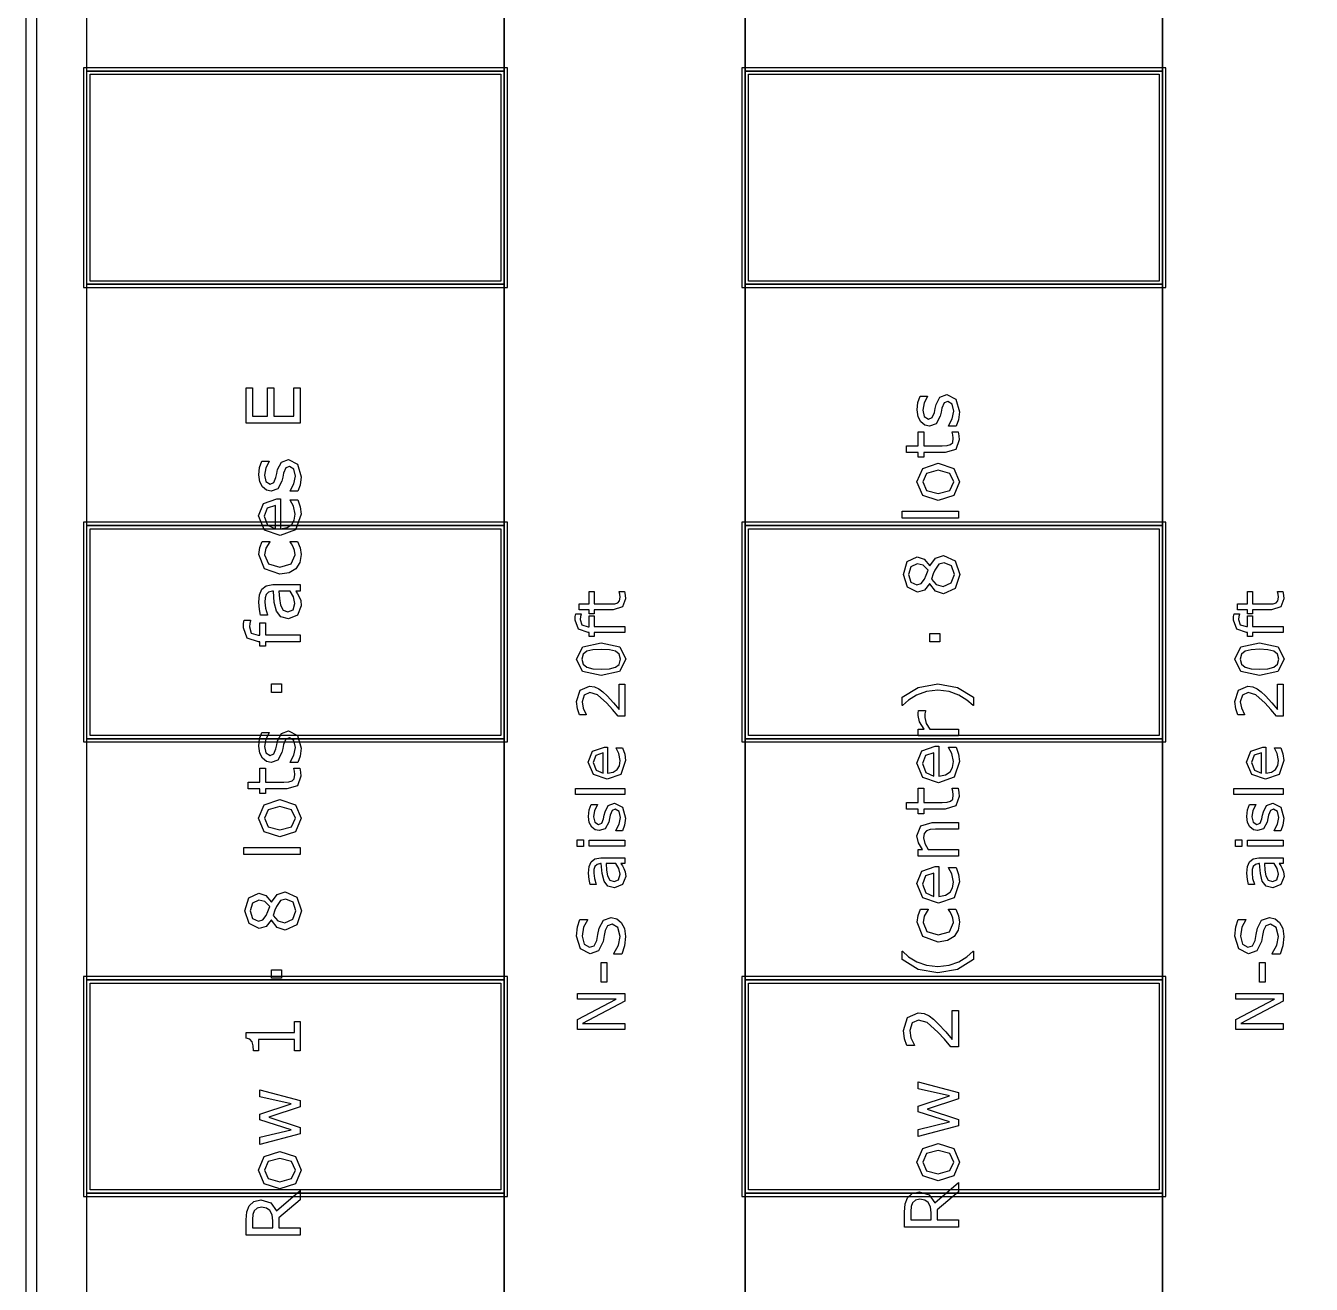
# Model space of a CAD drawing. Extents: x -1 to 182, y 89 to 480.
# Drawn here: x 94.56 to 131.25, y 237.91 to 273.81 of the extents above; entities that cross this region are included whole.
import ezdxf

# ---------------------------------------------------------------- set-up
doc = ezdxf.new("R2010")
doc.units = 0

msp = doc.modelspace()

# ---------------------------------------------------------------- linework, layer by layer
at = {"layer": 'Layer 1', "color": 7}
for points in [[(94.562067, 309.721697), (94.562067, 190.077473), (154.145953, 190.077473), (154.145953, 309.721697), (94.562067, 309.721697)], [(94.879361, 309.404403), (153.828659, 309.404403), (153.828659, 190.394761), (94.879361, 190.394761), (94.879361, 309.404403)]]:
    msp.add_lwpolyline(points, close=True, dxfattribs=at)
for points in [[(108.214447, 309.56305), (115.093605, 309.56305), (115.093605, 190.236117), (108.214447, 190.236117), (108.214447, 309.56305)], [(126.99984, 309.56305), (133.878998, 309.56305), (133.878998, 190.236117), (126.99984, 190.236117), (126.99984, 309.56305)], [(96.308212, 279.400588), (108.214447, 279.400588), (108.214447, 272.52143), (96.308212, 272.52143), (96.308212, 279.400588)], [(115.093605, 279.400588), (126.99984, 279.400588), (126.99984, 272.52143), (115.093605, 272.52143), (115.093605, 279.400588)], [(96.215711, 272.613931), (96.215711, 266.34352), (108.306948, 266.34352), (108.306948, 272.613931), (96.215711, 272.613931)], [(115.001104, 272.613931), (115.001104, 266.34352), (127.092341, 266.34352), (127.092341, 272.613931), (115.001104, 272.613931)], [(96.308212, 272.52143), (108.214447, 272.52143), (108.214447, 266.436021), (96.308212, 266.436021), (96.308212, 272.52143)], [(96.400713, 272.428929), (108.121946, 272.428929), (108.121946, 266.528522), (96.400713, 266.528522), (96.400713, 272.428929)], [(115.093605, 272.52143), (126.99984, 272.52143), (126.99984, 266.436021), (115.093605, 266.436021), (115.093605, 272.52143)], [(115.186106, 272.428929), (126.907339, 272.428929), (126.907339, 266.528522), (115.186106, 266.528522), (115.186106, 272.428929)], [(96.308212, 266.436021), (108.214447, 266.436021), (108.214447, 259.556863), (96.308212, 259.556863), (96.308212, 266.436021)], [(115.093605, 266.436021), (126.99984, 266.436021), (126.99984, 259.556863), (115.093605, 259.556863), (115.093605, 266.436021)], [(102.39321, 263.485683), (102.39321, 262.47179), (100.854287, 262.47179), (100.854287, 263.485683), (101.036188, 263.485683), (101.036188, 262.676429), (101.457867, 262.676429), (101.457867, 263.485683), (101.639768, 263.485683), (101.639768, 262.676429), (102.211309, 262.676429), (102.211309, 263.485683), (102.39321, 263.485683)], [(120.846415, 263.289705), (121.105831, 263.158445), (121.207116, 262.80188), (121.177144, 262.566235), (121.109963, 262.387435), (120.891889, 262.387435), (120.891889, 262.39778), (121.002476, 262.602419), (121.042783, 262.818427), (121.001442, 263.018931), (120.87122, 263.091278), (120.767865, 263.052004), (120.707922, 262.901109), (120.686226, 262.792588), (120.659355, 262.671666), (120.541531, 262.455657), (120.349295, 262.392613), (120.214937, 262.421553), (120.102283, 262.511469), (120.0258, 262.65823), (119.996863, 262.858734), (120.022712, 263.067506), (120.083688, 263.244239), (120.291428, 263.244239), (120.291428, 263.233894), (120.199443, 263.053028), (120.161203, 262.844253), (120.202544, 262.664421), (120.323467, 262.591039), (120.430953, 262.635481), (120.489865, 262.776041), (120.514657, 262.895931), (120.537385, 263.007551), (120.643837, 263.216323), (120.84641, 263.289705), (120.846415, 263.289705)], [(121.168875, 262.230339), (121.192635, 262.110451), (121.201948, 261.995727), (121.106862, 261.727012), (120.801973, 261.635027), (120.188058, 261.635027), (120.188058, 261.50377), (120.02476, 261.50377), (120.02476, 261.635027), (119.692997, 261.635027), (119.692997, 261.829331), (120.02476, 261.829331), (120.02476, 262.230339), (120.188058, 262.230339), (120.188058, 261.829331), (120.714123, 261.829331), (120.856749, 261.833459), (120.951833, 261.862399), (121.012811, 261.924409), (121.031411, 262.046366), (121.01797, 262.145585), (120.994211, 262.219999), (120.994211, 262.230344), (121.168875, 262.230339)], [(102.060415, 261.43413), (102.319831, 261.302873), (102.421116, 260.946305), (102.391144, 260.71066), (102.323963, 260.53186), (102.105889, 260.53186), (102.105889, 260.542205), (102.216476, 260.746841), (102.256783, 260.96285), (102.215442, 261.163353), (102.08522, 261.235701), (101.981865, 261.196426), (101.921922, 261.045532), (101.900226, 260.93701), (101.873355, 260.816088), (101.755531, 260.600082), (101.563295, 260.537035), (101.428937, 260.565975), (101.316283, 260.655891), (101.2398, 260.802653), (101.210863, 261.003156), (101.236712, 261.211931), (101.297688, 261.388662), (101.505428, 261.388662), (101.505428, 261.378316), (101.413443, 261.19745), (101.375203, 260.988678), (101.416544, 260.808844), (101.537467, 260.735462), (101.644953, 260.779904), (101.703865, 260.920463), (101.728657, 261.040354), (101.751385, 261.151974), (101.857837, 261.360748), (102.06041, 261.434127), (102.060415, 261.43413)], [(120.602501, 261.330137), (121.047953, 261.185442), (121.211248, 260.79787), (121.047953, 260.408229), (120.602501, 260.264569), (120.157052, 260.408229), (119.992719, 260.79787), (120.157052, 261.185442), (120.602501, 261.330137), (120.602501, 261.330137)], [(120.602501, 261.129634), (120.269706, 261.041781), (120.160153, 260.79787), (120.269706, 260.55189), (120.602501, 260.465075), (120.932198, 260.552925), (121.043818, 260.79787), (120.93323, 261.04075), (120.602501, 261.129634), (120.602501, 261.129634)], [(101.836138, 260.31482), (101.836138, 259.464228), (102.022175, 259.496266), (102.151365, 259.584116), (102.225779, 259.71124), (102.250571, 259.874538), (102.204062, 260.111215), (102.111043, 260.281747), (102.111043, 260.292092), (102.322916, 260.292092), (102.392162, 260.091588), (102.420068, 259.876615), (102.265038, 259.428064), (101.82269, 259.266833), (101.373105, 259.420828), (101.206706, 259.82804), (101.343133, 260.187706), (101.730705, 260.31483), (101.836138, 260.31482)], [(101.68731, 260.125685), (101.450633, 260.04817), (101.366916, 259.817692), (101.458901, 259.568614), (101.68731, 259.464228), (101.68731, 260.125685)], [(121.17921, 259.961746), (121.17921, 259.767444), (119.57104, 259.767444), (119.57104, 259.961746), (121.17921, 259.961746)], [(96.215711, 259.649364), (96.215711, 253.378953), (108.306948, 253.378953), (108.306948, 259.649364), (96.215711, 259.649364)], [(96.308212, 259.556863), (108.214447, 259.556863), (108.214447, 253.471454), (96.308212, 253.471454), (96.308212, 259.556863)], [(96.400713, 259.464362), (108.121946, 259.464362), (108.121946, 253.563955), (96.400713, 253.563955), (96.400713, 259.464362)], [(115.001104, 259.649364), (115.001104, 253.378953), (127.092341, 253.378953), (127.092341, 259.649364), (115.001104, 259.649364)], [(115.093605, 259.556863), (126.99984, 259.556863), (126.99984, 253.471454), (115.093605, 253.471454), (115.093605, 259.556863)], [(115.186106, 259.464362), (126.907339, 259.464362), (126.907339, 253.563955), (115.186106, 253.563955), (115.186106, 259.464362)], [(102.320862, 259.099392), (102.39321, 258.91439), (102.41906, 258.729388), (102.382886, 258.499947), (102.271264, 258.321144), (102.083161, 258.204357), (101.817546, 258.163016), (101.373129, 258.318046), (101.2119, 258.729388), (101.239803, 258.923693), (101.308018, 259.099392), (101.524023, 259.099392), (101.524023, 259.089046), (101.417571, 258.905079), (101.380362, 258.721109), (101.491985, 258.459627), (101.817546, 258.364544), (102.138972, 258.457561), (102.250594, 258.721109), (102.23509, 258.841), (102.194783, 258.950553), (102.149307, 259.030134), (102.106934, 259.089046), (102.106934, 259.099392), (102.320862, 259.099392)], [(120.750287, 258.703945), (121.082047, 258.54788), (121.214339, 258.157208), (121.085148, 257.758267), (120.754419, 257.610471), (120.522909, 257.684885), (120.357545, 257.894691), (120.351354, 257.894691), (120.206661, 257.710724), (120.01029, 257.651812), (119.720903, 257.79444), (119.605148, 258.157208), (119.715735, 258.525145), (119.996855, 258.662603), (120.202526, 258.59749), (120.359622, 258.406289), (120.365813, 258.406289), (120.518776, 258.627462), (120.750287, 258.703945), (120.750287, 258.703945)], [(119.998911, 258.458999), (119.823212, 258.373216), (119.757066, 258.156173), (119.819076, 257.942234), (119.98651, 257.859552), (120.1157, 257.900893), (120.211818, 258.028017), (120.260393, 258.13757), (120.310002, 258.27813), (120.16841, 258.419724), (119.998911, 258.458999), (119.998911, 258.458999)], [(120.769921, 258.491037), (120.617995, 258.448662), (120.50224, 258.285366), (120.459864, 258.178911), (120.405088, 258.024916), (120.542547, 257.875054), (120.738917, 257.819245), (120.969393, 257.915363), (121.060343, 258.159274), (120.982829, 258.400087), (120.769921, 258.491037), (120.769921, 258.491037)], [(102.39321, 257.871562), (102.39321, 257.678292), (102.270221, 257.678292), (102.319831, 257.608011), (102.36944, 257.523263), (102.408712, 257.41164), (102.425248, 257.263847), (102.321897, 256.999264), (102.058346, 256.890743), (101.846473, 256.946554), (101.718317, 257.107785), (101.655272, 257.360999), (101.630481, 257.678292), (101.600509, 257.678292), (101.490953, 257.654533), (101.422741, 257.588387), (101.390702, 257.489168), (101.382447, 257.368246), (101.403111, 257.197714), (101.460989, 257.003413), (101.460989, 256.993067), (101.263586, 256.993067), (101.229479, 257.1574), (101.210879, 257.369273), (101.231542, 257.581145), (101.299757, 257.738242), (101.422746, 257.83746), (101.609814, 257.871568), (102.39321, 257.871562)], [(102.10899, 257.678292), (101.787564, 257.678292), (101.803068, 257.468486), (101.83304, 257.278317), (101.907454, 257.142925), (102.044913, 257.091249), (102.194775, 257.151193), (102.244385, 257.334128), (102.20511, 257.521196), (102.108992, 257.678292), (102.10899, 257.678292)], [(111.645167, 257.670815), (111.665963, 257.565914), (111.674112, 257.465531), (111.590911, 257.230404), (111.324132, 257.149918), (110.786957, 257.149918), (110.786957, 257.035068), (110.644072, 257.035068), (110.644072, 257.149918), (110.353779, 257.149918), (110.353779, 257.319933), (110.644072, 257.319933), (110.644072, 257.670815), (110.786957, 257.670815), (110.786957, 257.319933), (111.247263, 257.319933), (111.372061, 257.323558), (111.455262, 257.348879), (111.508618, 257.40314), (111.52489, 257.509851), (111.513142, 257.596669), (111.492346, 257.66178), (111.492346, 257.670829), (111.645167, 257.670815)], [(130.430267, 257.671208), (130.451063, 257.566307), (130.459212, 257.465924), (130.376011, 257.230797), (130.109232, 257.150311), (129.572057, 257.150311), (129.572057, 257.035461), (129.429172, 257.035461), (129.429172, 257.150311), (129.138879, 257.150311), (129.138879, 257.320326), (129.429172, 257.320326), (129.429172, 257.671208), (129.572057, 257.671208), (129.572057, 257.320326), (130.032363, 257.320326), (130.157161, 257.323951), (130.240362, 257.349272), (130.293718, 257.403533), (130.30999, 257.510244), (130.298242, 257.597062), (130.277446, 257.662173), (130.277446, 257.671222), (130.430267, 257.671208)], [(100.973143, 256.851471), (100.973143, 256.841125), (100.954543, 256.757411), (100.944197, 256.666461), (101.000006, 256.48456), (101.199478, 256.428749), (101.238752, 256.428749), (101.238752, 256.779115), (101.40205, 256.779115), (101.40205, 256.434951), (102.39321, 256.434951), (102.39321, 256.240646), (101.402058, 256.240646), (101.402058, 256.109389), (101.23876, 256.109389), (101.23876, 256.240646), (101.20052, 256.240646), (100.885293, 256.342966), (100.774706, 256.638555), (100.780897, 256.755345), (100.795369, 256.851463), (100.973143, 256.851471)], [(110.411652, 257.038684), (110.411652, 257.029636), (110.39538, 256.956386), (110.386331, 256.876805), (110.435165, 256.717639), (110.609702, 256.668805), (110.644067, 256.668805), (110.644067, 256.975375), (110.786952, 256.975375), (110.786952, 256.674232), (111.65421, 256.674232), (111.65421, 256.504216), (110.786952, 256.504216), (110.786952, 256.389366), (110.644067, 256.389366), (110.644067, 256.504216), (110.610605, 256.504216), (110.334782, 256.593746), (110.238019, 256.852386), (110.243443, 256.954576), (110.256116, 257.038679), (110.411652, 257.038684)], [(129.196752, 257.039077), (129.196752, 257.030029), (129.18048, 256.956779), (129.171431, 256.877198), (129.220265, 256.718032), (129.394802, 256.669198), (129.429167, 256.669198), (129.429167, 256.975768), (129.572052, 256.975768), (129.572052, 256.674625), (130.43931, 256.674625), (130.43931, 256.504609), (129.572052, 256.504609), (129.572052, 256.389759), (129.429167, 256.389759), (129.429167, 256.504609), (129.395705, 256.504609), (129.119882, 256.594139), (129.023119, 256.852779), (129.028543, 256.954969), (129.041216, 257.039072), (129.196752, 257.039077)], [(120.651068, 256.478759), (120.651068, 256.231747), (120.358579, 256.231747), (120.358579, 256.478759), (120.651068, 256.478759)], [(110.980478, 256.20579), (111.513134, 256.091845), (111.682245, 255.740058), (111.51042, 255.385557), (110.982288, 255.274323), (110.452347, 255.387366), (110.280524, 255.740058), (110.455059, 256.093652), (110.980478, 256.20579), (110.980478, 256.20579)], [(129.765578, 256.206183), (130.298234, 256.092238), (130.467345, 255.740451), (130.29552, 255.38595), (129.767388, 255.274716), (129.237447, 255.387759), (129.065624, 255.740451), (129.240159, 256.094045), (129.765578, 256.206183), (129.765578, 256.206183)], [(111.391048, 255.967951), (111.219225, 256.010454), (110.980478, 256.022201), (110.741735, 256.010454), (110.569912, 255.967046), (110.465007, 255.880229), (110.429738, 255.740058), (110.465007, 255.598982), (110.571719, 255.51126), (110.746256, 255.468757), (110.982288, 255.457909), (111.21832, 255.467858), (111.388336, 255.51036), (111.495952, 255.594466), (111.533028, 255.740063), (111.497759, 255.881139), (111.391048, 255.967957), (111.391048, 255.967951)], [(130.176148, 255.968344), (130.004325, 256.010847), (129.765578, 256.022594), (129.526835, 256.010847), (129.355012, 255.967439), (129.250107, 255.880622), (129.214838, 255.740451), (129.250107, 255.599375), (129.356819, 255.511653), (129.531356, 255.46915), (129.767388, 255.458302), (130.00342, 255.468251), (130.173436, 255.510753), (130.281052, 255.594859), (130.318128, 255.740456), (130.282859, 255.881532), (130.176148, 255.96835), (130.176148, 255.968344)], [(101.865079, 255.033494), (101.865079, 254.786482), (101.57259, 254.786482), (101.57259, 255.033494), (101.865079, 255.033494)], [(111.65421, 255.030153), (111.65421, 254.118582), (111.465202, 254.118582), (111.302423, 254.308492), (111.140546, 254.486646), (110.873767, 254.724488), (110.659439, 254.788697), (110.495755, 254.719061), (110.43607, 254.526437), (110.465007, 254.348283), (110.553632, 254.161085), (110.553632, 254.152036), (110.363722, 254.152036), (110.305845, 254.322954), (110.279625, 254.530951), (110.380005, 254.855607), (110.650401, 254.973172), (110.794191, 254.953276), (110.919894, 254.8963), (111.030223, 254.813102), (111.1505, 254.698252), (111.334985, 254.498394), (111.499574, 254.30577), (111.499574, 255.030142), (111.65421, 255.030153)], [(120.58802, 255.039055), (121.147161, 254.93777), (121.605011, 254.653549), (121.605011, 254.416872), (121.594666, 254.416872), (121.420002, 254.576034), (121.190558, 254.717629), (120.911505, 254.818914), (120.58801, 254.857154), (120.265549, 254.818914), (119.985464, 254.717629), (119.756021, 254.576034), (119.581356, 254.416872), (119.571011, 254.416872), (119.571011, 254.653549), (120.028864, 254.93777), (120.588002, 255.039055), (120.58802, 255.039055)], [(130.43931, 255.030546), (130.43931, 254.118975), (130.250302, 254.118975), (130.087523, 254.308885), (129.925646, 254.487039), (129.658867, 254.724881), (129.444539, 254.78909), (129.280855, 254.719454), (129.22117, 254.52683), (129.250107, 254.348676), (129.338732, 254.161478), (129.338732, 254.152429), (129.148822, 254.152429), (129.090945, 254.323347), (129.064725, 254.531344), (129.165105, 254.856), (129.435501, 254.973565), (129.579291, 254.953669), (129.704994, 254.896693), (129.815323, 254.813495), (129.9356, 254.698645), (130.120085, 254.498787), (130.284674, 254.306163), (130.284674, 255.030535), (130.43931, 255.030546)], [(120.236622, 254.273211), (120.236622, 254.262866), (120.22215, 254.178117), (120.21699, 254.082), (120.257297, 253.908367), (120.359617, 253.747135), (121.17921, 253.747135), (121.17921, 253.552834), (120.02476, 253.552834), (120.02476, 253.747135), (120.195292, 253.747135), (120.064035, 253.95074), (120.02476, 254.131609), (120.027856, 254.204988), (120.037143, 254.273201), (120.236622, 254.273211)], [(102.060415, 253.694043), (102.319831, 253.562786), (102.421116, 253.206218), (102.391144, 252.970575), (102.323963, 252.791775), (102.105889, 252.791775), (102.105889, 252.80212), (102.216476, 253.006759), (102.256783, 253.222765), (102.215442, 253.423271), (102.08522, 253.495616), (101.981865, 253.456344), (101.921922, 253.305447), (101.900226, 253.196928), (101.873355, 253.076006), (101.755531, 252.859998), (101.563295, 252.796953), (101.428937, 252.82589), (101.316283, 252.915809), (101.2398, 253.062568), (101.210863, 253.263074), (101.236712, 253.471846), (101.297688, 253.64858), (101.505428, 253.64858), (101.505428, 253.638234), (101.413443, 253.457365), (101.375203, 253.248594), (101.416544, 253.068759), (101.537467, 252.99538), (101.644953, 253.039822), (101.703865, 253.180381), (101.728657, 253.300269), (101.751385, 253.411892), (101.857837, 253.620663), (102.06041, 253.694043), (102.060415, 253.694043)], [(96.308212, 253.471454), (108.214447, 253.471454), (108.214447, 246.592296), (96.308212, 246.592296), (96.308212, 253.471454)], [(111.166771, 253.231428), (111.166771, 252.487158), (111.329553, 252.515193), (111.442597, 252.592063), (111.507708, 252.703296), (111.529404, 252.846182), (111.488708, 253.053273), (111.407317, 253.20249), (111.407317, 253.211539), (111.592708, 253.211539), (111.653297, 253.036097), (111.677718, 252.847994), (111.542066, 252.455514), (111.155011, 252.314436), (110.761623, 252.449183), (110.616026, 252.805491), (110.735398, 253.1202), (111.074525, 253.231433), (111.166771, 253.231428)], [(115.093605, 253.471454), (126.99984, 253.471454), (126.99984, 246.592296), (115.093605, 246.592296), (115.093605, 253.471454)], [(120.622128, 253.258289), (120.622128, 252.407695), (120.808164, 252.439736), (120.937355, 252.527585), (121.011769, 252.654709), (121.03656, 252.818005), (120.990052, 253.054682), (120.897032, 253.225216), (120.897032, 253.235562), (121.108905, 253.235562), (121.178152, 253.035058), (121.206057, 252.820084), (121.051027, 252.371531), (120.608679, 252.210302), (120.159094, 252.364298), (119.992695, 252.771507), (120.129122, 253.131176), (120.516694, 253.2583), (120.622128, 253.258289)], [(129.951871, 253.231821), (129.951871, 252.487551), (130.114653, 252.515586), (130.227697, 252.592456), (130.292808, 252.703689), (130.314504, 252.846575), (130.273808, 253.053666), (130.192417, 253.202883), (130.192417, 253.211932), (130.377808, 253.211932), (130.438397, 253.03649), (130.462818, 252.848387), (130.327166, 252.455907), (129.940111, 252.314829), (129.546723, 252.449576), (129.401126, 252.805884), (129.520498, 253.120593), (129.859625, 253.231826), (129.951871, 253.231821)], [(111.036549, 253.065934), (110.829455, 252.99811), (110.756205, 252.796443), (110.836691, 252.578498), (111.036549, 252.487158), (111.036549, 253.065934)], [(120.4733, 253.069152), (120.236622, 252.991637), (120.152906, 252.761162), (120.244891, 252.512081), (120.4733, 252.407695), (120.4733, 253.069152)], [(129.821649, 253.066327), (129.614555, 252.998503), (129.541305, 252.796836), (129.621791, 252.578891), (129.821649, 252.487551), (129.821649, 253.066327)], [(102.382875, 252.634679), (102.406635, 252.514788), (102.415948, 252.400068), (102.320862, 252.131349), (102.015973, 252.039367), (101.402058, 252.039367), (101.402058, 251.908108), (101.23876, 251.908108), (101.23876, 252.039367), (100.906997, 252.039367), (100.906997, 252.233669), (101.23876, 252.233669), (101.23876, 252.634679), (101.402058, 252.634679), (101.402058, 252.233669), (101.928123, 252.233669), (102.070749, 252.237797), (102.165833, 252.266734), (102.226811, 252.328747), (102.245411, 252.450701), (102.23197, 252.54992), (102.208211, 252.624334), (102.208211, 252.634679), (102.382875, 252.634679)], [(111.65421, 252.049461), (111.65421, 251.879446), (110.247062, 251.879446), (110.247062, 252.049461), (111.65421, 252.049461)], [(121.168865, 252.057329), (121.192624, 251.937441), (121.201938, 251.822717), (121.106852, 251.554002), (120.801962, 251.462017), (120.188048, 251.462017), (120.188048, 251.33076), (120.02475, 251.33076), (120.02475, 251.462017), (119.692986, 251.462017), (119.692986, 251.656321), (120.02475, 251.656321), (120.02475, 252.057329), (120.188048, 252.057329), (120.188048, 251.656321), (120.714113, 251.656321), (120.856739, 251.660449), (120.951822, 251.689389), (121.012801, 251.751399), (121.031401, 251.873356), (121.01796, 251.972575), (120.9942, 252.046989), (120.9942, 252.057334), (121.168865, 252.057329)], [(130.43931, 252.049854), (130.43931, 251.879839), (129.032162, 251.879839), (129.032162, 252.049854), (130.43931, 252.049854)], [(101.816501, 251.734475), (102.261953, 251.589782), (102.425248, 251.202208), (102.261953, 250.81257), (101.816501, 250.668909), (101.371052, 250.81257), (101.206719, 251.202208), (101.371052, 251.589782), (101.816501, 251.734475), (101.816501, 251.734475)], [(101.816501, 251.533971), (101.483706, 251.446122), (101.374153, 251.202208), (101.483706, 250.956231), (101.816501, 250.869413), (102.146198, 250.957262), (102.257818, 251.202208), (102.14723, 251.445087), (101.816501, 251.533971), (101.816501, 251.533971)], [(111.363013, 251.63437), (111.590001, 251.51952), (111.678628, 251.207524), (111.652408, 251.001334), (111.593628, 250.844884), (111.402811, 250.844884), (111.402811, 250.853932), (111.499577, 251.032992), (111.534846, 251.221999), (111.498672, 251.397439), (111.384727, 251.460743), (111.294292, 251.426379), (111.241842, 251.294344), (111.222844, 251.19939), (111.199323, 251.093581), (111.096228, 250.904576), (110.928022, 250.849411), (110.81046, 250.874731), (110.711887, 250.953408), (110.644966, 251.081823), (110.619645, 251.257265), (110.642267, 251.439941), (110.695623, 251.594582), (110.877394, 251.594582), (110.877394, 251.585533), (110.796911, 251.427276), (110.763449, 251.2446), (110.799623, 251.087244), (110.90543, 251.023035), (110.999481, 251.061924), (111.051027, 251.184912), (111.072723, 251.289814), (111.092619, 251.387483), (111.185766, 251.570159), (111.363015, 251.634368), (111.363013, 251.63437)], [(130.148113, 251.634763), (130.375101, 251.519913), (130.463728, 251.207917), (130.437508, 251.001727), (130.378728, 250.845277), (130.187911, 250.845277), (130.187911, 250.854325), (130.284677, 251.033385), (130.319946, 251.222392), (130.283772, 251.397832), (130.169827, 251.461136), (130.079392, 251.426772), (130.026942, 251.294737), (130.007944, 251.199783), (129.984423, 251.093974), (129.881328, 250.904969), (129.713122, 250.849804), (129.59556, 250.875124), (129.496987, 250.953801), (129.430066, 251.082216), (129.404745, 251.257658), (129.427367, 251.440334), (129.480723, 251.594975), (129.662494, 251.594975), (129.662494, 251.585926), (129.582011, 251.427669), (129.548549, 251.244993), (129.584723, 251.087637), (129.69053, 251.023428), (129.784581, 251.062317), (129.836127, 251.185305), (129.857823, 251.290207), (129.877719, 251.387876), (129.970866, 251.570552), (130.148115, 251.634761), (130.148113, 251.634763)], [(121.17921, 251.083748), (121.17921, 250.889443), (120.521885, 250.889443), (120.373057, 250.88013), (120.263504, 250.846025), (120.199425, 250.771611), (120.177729, 250.645522), (120.217004, 250.479123), (120.317257, 250.312724), (121.17921, 250.312724), (121.17921, 250.118422), (120.02476, 250.118422), (120.02476, 250.312724), (120.152916, 250.312724), (120.035095, 250.500826), (119.992719, 250.700298), (120.105376, 250.98555), (120.429903, 251.083737), (121.17921, 251.083748)], [(110.474956, 250.587148), (110.474956, 250.395429), (110.298608, 250.395429), (110.298608, 250.587148), (110.474956, 250.587148)], [(111.65421, 250.576298), (111.65421, 250.406282), (110.644067, 250.406282), (110.644067, 250.576298), (111.65421, 250.576298)], [(129.260056, 250.587541), (129.260056, 250.395822), (129.083708, 250.395822), (129.083708, 250.587541), (129.260056, 250.587541)], [(130.43931, 250.576691), (130.43931, 250.406675), (129.429167, 250.406675), (129.429167, 250.576691), (130.43931, 250.576691)], [(102.39321, 250.366086), (102.39321, 250.171782), (100.78504, 250.171782), (100.78504, 250.366086), (102.39321, 250.366086)], [(111.65421, 250.077103), (111.65421, 249.907993), (111.546594, 249.907993), (111.590001, 249.846498), (111.633411, 249.772341), (111.667775, 249.674673), (111.682248, 249.545352), (111.591813, 249.313842), (111.361208, 249.218889), (111.175817, 249.267723), (111.063682, 249.408799), (111.008516, 249.63036), (110.986821, 249.907993), (110.9606, 249.907993), (110.864739, 249.887196), (110.805055, 249.829319), (110.777019, 249.742504), (110.769796, 249.636697), (110.787894, 249.48748), (110.838535, 249.317465), (110.838535, 249.308416), (110.665807, 249.308416), (110.635965, 249.452206), (110.619693, 249.637597), (110.637791, 249.822985), (110.697478, 249.960444), (110.805094, 250.047261), (110.968779, 250.077103), (111.65421, 250.077103)], [(111.405518, 249.907993), (111.124269, 249.907993), (111.137842, 249.724412), (111.164062, 249.558013), (111.229173, 249.439546), (111.34945, 249.394329), (111.48058, 249.446779), (111.523988, 249.606847), (111.489623, 249.770534), (111.405521, 249.907993), (111.405518, 249.907993)], [(120.622138, 249.823878), (120.622138, 248.973283), (120.808175, 249.005324), (120.937365, 249.093173), (121.011779, 249.220298), (121.036571, 249.383593), (120.990062, 249.620273), (120.897043, 249.790805), (120.897043, 249.80115), (121.108916, 249.80115), (121.178162, 249.600646), (121.206068, 249.385673), (121.051038, 248.93712), (120.60869, 248.775891), (120.159105, 248.929886), (119.992706, 249.337095), (120.129133, 249.696764), (120.516705, 249.823888), (120.622138, 249.823878)], [(130.43931, 250.077496), (130.43931, 249.908386), (130.331694, 249.908386), (130.375101, 249.846891), (130.418511, 249.772734), (130.452875, 249.675066), (130.467348, 249.545745), (130.376913, 249.314235), (130.146308, 249.219282), (129.960917, 249.268116), (129.848782, 249.409192), (129.793616, 249.630753), (129.771921, 249.908386), (129.7457, 249.908386), (129.649839, 249.887589), (129.590155, 249.829712), (129.562119, 249.742897), (129.554896, 249.63709), (129.572994, 249.487873), (129.623635, 249.317858), (129.623635, 249.308809), (129.450907, 249.308809), (129.421065, 249.452599), (129.404793, 249.63799), (129.422891, 249.823378), (129.482578, 249.960837), (129.590194, 250.047654), (129.753879, 250.077496), (130.43931, 250.077496)], [(130.190618, 249.908386), (129.909369, 249.908386), (129.922942, 249.724805), (129.949162, 249.558406), (130.014273, 249.439939), (130.13455, 249.394722), (130.26568, 249.447172), (130.309088, 249.60724), (130.274723, 249.770927), (130.190621, 249.908386), (130.190618, 249.908386)], [(120.47331, 249.63474), (120.236633, 249.557226), (120.152916, 249.32675), (120.244901, 249.077669), (120.47331, 248.973283), (120.47331, 249.63474)], [(101.964297, 249.108282), (102.296058, 248.952221), (102.428349, 248.561548), (102.299159, 248.162604), (101.96843, 248.014811), (101.73692, 248.089225), (101.571555, 248.299031), (101.565364, 248.299031), (101.420672, 248.115064), (101.224301, 248.056152), (100.934913, 248.198778), (100.819158, 248.561548), (100.929746, 248.929482), (101.210865, 249.066941), (101.416536, 249.00183), (101.573632, 248.810626), (101.579824, 248.810626), (101.732787, 249.031802), (101.964297, 249.108282), (101.964297, 249.108282)], [(101.212921, 248.863337), (101.037222, 248.777554), (100.971076, 248.560514), (101.033087, 248.346574), (101.20052, 248.263892), (101.329711, 248.305233), (101.425828, 248.432355), (101.474403, 248.541911), (101.524013, 248.68247), (101.382421, 248.824062), (101.212921, 248.863337), (101.212921, 248.863337)], [(101.983932, 248.895375), (101.832006, 248.853002), (101.716251, 248.689704), (101.673875, 248.583252), (101.619098, 248.429257), (101.756557, 248.279394), (101.952928, 248.223583), (102.183404, 248.319701), (102.274354, 248.563614), (102.196839, 248.804425), (101.983932, 248.895375), (101.983932, 248.895375)], [(111.269866, 248.367003), (111.425412, 248.329924), (111.555637, 248.227734), (111.646071, 248.058624), (111.678628, 247.827113), (111.651498, 247.564856), (111.571012, 247.328824), (111.346735, 247.328824), (111.346735, 247.341471), (111.477865, 247.577503), (111.523985, 247.82891), (111.461586, 248.08755), (111.295189, 248.180697), (111.163155, 248.136385), (111.097138, 248.003447), (111.067296, 247.85604), (111.037454, 247.688737), (110.908134, 247.422862), (110.668482, 247.33695), (110.391758, 247.479835), (110.283236, 247.842475), (110.310366, 248.102923), (110.377287, 248.312729), (110.588901, 248.312729), (110.588901, 248.300056), (110.481284, 248.097483), (110.437877, 247.841557), (110.497564, 247.610047), (110.6513, 247.523229), (110.783335, 247.566639), (110.856585, 247.71947), (110.887332, 247.88406), (110.924411, 248.064929), (111.044687, 248.291012), (111.269866, 248.366977), (111.269866, 248.367003)], [(121.106862, 248.608449), (121.17921, 248.423448), (121.20506, 248.238446), (121.168886, 248.009002), (121.057264, 247.830202), (120.869161, 247.713413), (120.603546, 247.672072), (120.159129, 247.827101), (119.9979, 248.238446), (120.025803, 248.432748), (120.094018, 248.608449), (120.310023, 248.608449), (120.310023, 248.598104), (120.203571, 248.414137), (120.166362, 248.23017), (120.277985, 247.968688), (120.603546, 247.873602), (120.924972, 247.966621), (121.036594, 248.23017), (121.02109, 248.350058), (120.980783, 248.459614), (120.935307, 248.539195), (120.892934, 248.598104), (120.892934, 248.608449), (121.106862, 248.608449)], [(130.054966, 248.367396), (130.210512, 248.330317), (130.340737, 248.228127), (130.431171, 248.059017), (130.463728, 247.827506), (130.436598, 247.565249), (130.356112, 247.329217), (130.131835, 247.329217), (130.131835, 247.341864), (130.262965, 247.577896), (130.309085, 247.829303), (130.246686, 248.087943), (130.080289, 248.18109), (129.948255, 248.136778), (129.882238, 248.00384), (129.852396, 247.856433), (129.822554, 247.68913), (129.693234, 247.423255), (129.453582, 247.337343), (129.176858, 247.480228), (129.068336, 247.842868), (129.095466, 248.103316), (129.162387, 248.313122), (129.374001, 248.313122), (129.374001, 248.300449), (129.266384, 248.097876), (129.222977, 247.84195), (129.282664, 247.61044), (129.4364, 247.523622), (129.568435, 247.567032), (129.641685, 247.719863), (129.672432, 247.884453), (129.709511, 248.065322), (129.829787, 248.291405), (130.054966, 248.36737), (130.054966, 248.367396)], [(121.605022, 247.411624), (121.605022, 247.174947), (121.147172, 246.890726), (120.588031, 246.789441), (120.028893, 246.890726), (119.57104, 247.174947), (119.57104, 247.411624), (119.581385, 247.411624), (119.75605, 247.251427), (119.985494, 247.110867), (120.265578, 247.009582), (120.588039, 246.971342), (120.911534, 247.008548), (121.190587, 247.110867), (121.420031, 247.252462), (121.594695, 247.411624), (121.605022, 247.411624)], [(101.865079, 246.8831), (101.865079, 246.636085), (101.57259, 246.636085), (101.57259, 246.8831), (101.865079, 246.8831)], [(111.146877, 247.087366), (111.146877, 246.523061), (110.983193, 246.523061), (110.983193, 247.087366), (111.146877, 247.087366)], [(129.931977, 247.087759), (129.931977, 246.523454), (129.768293, 246.523454), (129.768293, 247.087759), (129.931977, 247.087759)], [(96.215711, 246.684797), (96.215711, 240.414386), (108.306948, 240.414386), (108.306948, 246.684797), (96.215711, 246.684797)], [(96.308212, 246.592296), (108.214447, 246.592296), (108.214447, 240.506887), (96.308212, 240.506887), (96.308212, 246.592296)], [(115.001104, 246.684797), (115.001104, 240.414386), (127.092341, 240.414386), (127.092341, 246.684797), (115.001104, 246.684797)], [(115.093605, 246.592296), (126.99984, 246.592296), (126.99984, 240.506887), (115.093605, 240.506887), (115.093605, 246.592296)], [(96.400713, 246.499795), (108.121946, 246.499795), (108.121946, 240.599388), (96.400713, 240.599388), (96.400713, 246.499795)], [(111.65421, 246.207447), (111.65421, 245.985886), (110.449635, 245.347423), (111.65421, 245.347423), (111.65421, 245.180122), (110.307652, 245.180122), (110.307652, 245.457752), (111.407325, 246.040146), (110.307652, 246.040146), (110.307652, 246.207447), (111.65421, 246.207447)], [(115.186106, 246.499795), (126.907339, 246.499795), (126.907339, 240.599388), (115.186106, 240.599388), (115.186106, 246.499795)], [(130.43931, 246.20784), (130.43931, 245.986279), (129.234735, 245.347816), (130.43931, 245.347816), (130.43931, 245.180515), (129.092752, 245.180515), (129.092752, 245.458145), (130.192425, 246.040539), (129.092752, 246.040539), (129.092752, 246.20784), (130.43931, 246.20784)], [(121.17921, 245.720772), (121.17921, 244.678976), (120.963202, 244.678976), (120.777168, 244.896019), (120.592166, 245.099624), (120.287277, 245.37144), (120.042329, 245.444823), (119.85526, 245.365239), (119.787048, 245.145098), (119.820121, 244.941493), (119.921406, 244.727554), (119.921406, 244.717209), (119.704366, 244.717209), (119.63822, 244.912545), (119.608248, 245.150254), (119.722969, 245.521292), (120.031994, 245.65565), (120.196326, 245.632923), (120.339984, 245.567811), (120.466077, 245.472725), (120.603536, 245.341469), (120.814374, 245.113059), (121.002476, 244.892918), (121.002476, 245.720772), (121.17921, 245.720772)], [(102.39321, 245.405155), (102.39321, 244.572131), (102.236114, 244.572131), (102.236114, 244.892525), (101.204653, 244.892525), (101.204653, 244.572131), (101.064093, 244.572131), (101.053748, 244.711656), (101.02171, 244.824313), (100.956596, 244.898727), (100.849109, 244.930765), (100.849109, 245.090963), (102.236103, 245.090963), (102.236103, 245.405155), (102.39321, 245.405155)], [(120.02476, 243.679557), (121.17921, 243.3788), (121.17921, 243.198965), (120.289343, 242.902344), (121.17921, 242.607789), (121.17921, 242.428989), (120.02476, 242.125131), (120.02476, 242.327704), (120.91876, 242.539577), (120.02476, 242.82793), (120.02476, 242.988127), (120.91876, 243.283717), (120.02476, 243.48422), (120.02476, 243.679557)], [(101.23876, 243.451789), (102.39321, 243.151032), (102.39321, 242.971198), (101.503343, 242.674576), (102.39321, 242.380019), (102.39321, 242.201219), (101.23876, 241.897364), (101.23876, 242.099934), (102.13276, 242.311807), (101.23876, 242.600162), (101.23876, 242.760357), (102.13276, 243.055946), (101.23876, 243.25645), (101.23876, 243.451789)], [(120.602501, 241.926694), (121.047953, 241.782002), (121.211248, 241.394427), (121.047953, 241.004789), (120.602501, 240.861128), (120.157052, 241.004789), (119.992719, 241.394427), (120.157052, 241.782002), (120.602501, 241.926694), (120.602501, 241.926694)], [(101.816501, 241.698926), (102.261953, 241.554231), (102.425248, 241.16666), (102.261953, 240.777019), (101.816501, 240.633358), (101.371052, 240.777019), (101.206719, 241.16666), (101.371052, 241.554231), (101.816501, 241.698926), (101.816501, 241.698926)], [(101.816501, 241.49842), (101.483706, 241.410571), (101.374153, 241.16666), (101.483706, 240.920679), (101.816501, 240.833862), (102.146198, 240.921714), (102.257818, 241.16666), (102.14723, 241.409539), (101.816501, 241.49842), (101.816501, 241.49842)], [(120.602501, 241.726191), (120.269706, 241.638341), (120.160153, 241.394427), (120.269706, 241.148447), (120.602501, 241.061632), (120.932198, 241.149482), (121.043818, 241.394427), (120.93323, 241.637307), (120.602501, 241.726191), (120.602501, 241.726191)], [(121.17921, 240.811519), (121.17921, 240.545902), (120.567362, 240.031206), (120.567362, 239.74285), (121.17921, 239.74285), (121.17921, 239.538213), (119.640287, 239.538213), (119.640287, 239.969193), (119.658887, 240.201737), (119.722964, 240.369168), (119.85629, 240.499393), (120.05886, 240.546936), (120.337913, 240.463219), (120.506378, 240.232744), (121.17921, 240.811519)], [(96.308212, 240.506887), (108.214447, 240.506887), (108.214447, 233.627729), (96.308212, 233.627729), (96.308212, 240.506887)], [(102.39321, 240.583749), (102.39321, 240.318134), (101.781362, 239.803435), (101.781362, 239.515082), (102.39321, 239.515082), (102.39321, 239.310443), (100.854287, 239.310443), (100.854287, 239.741425), (100.872887, 239.973967), (100.936964, 240.1414), (101.07029, 240.271623), (101.27286, 240.319166), (101.551913, 240.235452), (101.720378, 240.004974), (102.39321, 240.583749)], [(115.093605, 240.506887), (126.99984, 240.506887), (126.99984, 233.627729), (115.093605, 233.627729), (115.093605, 240.506887)], [(120.073335, 240.332994), (119.956548, 240.309235), (119.869731, 240.232754), (119.828389, 240.127334), (119.81598, 239.983673), (119.81598, 239.74286), (120.396822, 239.74286), (120.396822, 239.949566), (120.380286, 240.119066), (120.316206, 240.242055), (120.216988, 240.310269), (120.073327, 240.332997), (120.073335, 240.332994)], [(101.287335, 240.105227), (101.170548, 240.081441), (101.083731, 240.00496), (101.042389, 239.89954), (101.02998, 239.755882), (101.02998, 239.515069), (101.610822, 239.515069), (101.610822, 239.721774), (101.594286, 239.891272), (101.530206, 240.014263), (101.430988, 240.082475), (101.287327, 240.105203), (101.287335, 240.105227)]]:
    msp.add_lwpolyline(points, dxfattribs=at)

doc.saveas('drawing.dxf')
